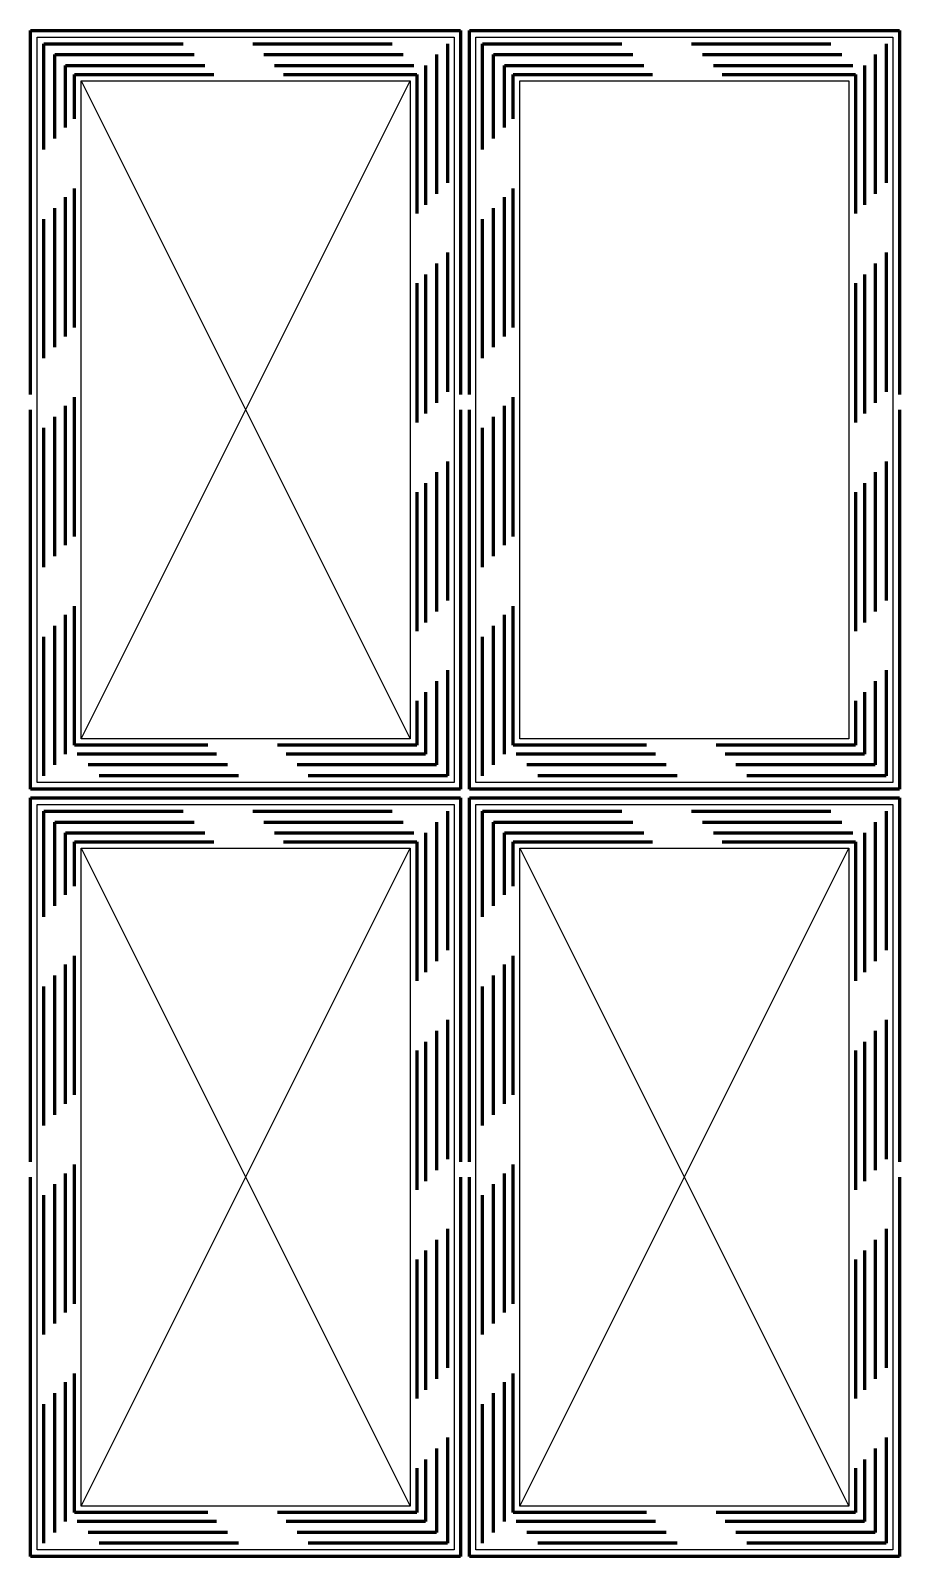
# Model space of a CAD drawing. Header units: millimetres. Extents: x 9.7 to 49.3, y 9.7 to 79.3.
import ezdxf

# ---------------------------------------------------------------- set-up
doc = ezdxf.new("R2010")
doc.units = ezdxf.units.MM
doc.linetypes.add('DASHED2', pattern=[9.525, 6.35, -3.175])
doc.layers.get('0').update_dxf_attribs({"linetype": 'CONTINUOUS', "lineweight": 25, "true_color": 0x000000})
for name, color, linetype, lineweight, true_color in [('gumb', 7, 'CONTINUOUS', 25, 0x000000), ('gumb_izlaz', 214, 'CONTINUOUS', 60, 0x800080), ('gumb_okvir', 1, 'CONTINUOUS', 25, 0xff0000), ('gumb_van', 252, 'DASHED2', 60, 0xa0a0a4), ('gumbi_pock', 54, 'DASHED2', 60, 0x808000)]:
    doc.layers.add(name, color=color, linetype=linetype, lineweight=lineweight, true_color=true_color)

msp = doc.modelspace()

# ---------------------------------------------------------------- linework, layer by layer
for p, q in [((12, 47), (27, 77)), ((12, 77), (27, 47)), ((12, 12), (27, 42)), ((12, 42), (27, 12)), ((32, 12), (47, 42)), ((32, 42), (47, 12))]:
    msp.add_line(p, q)
at = {"layer": 'gumb'}
for p, q in [((12, 47), (12, 77)), ((12, 77), (27, 77)), ((27, 77), (27, 62)), ((32, 47), (32, 77)), ((32, 77), (47, 77)), ((47, 77), (47, 47)), ((27, 62), (27, 47)), ((27, 47), (12, 47)), ((47, 47), (32, 47)), ((12, 12), (12, 42)), ((12, 42), (27, 42)), ((27, 42), (27, 12)), ((32, 12), (32, 42)), ((32, 42), (47, 42)), ((47, 42), (47, 12)), ((27, 12), (12, 12)), ((47, 12), (32, 12))]:
    msp.add_line(p, q, dxfattribs=at)
at = {"layer": 'gumb_izlaz'}
for p, q in [((9.7, 79.3), (29.3, 79.3)), ((9.7, 62.7), (9.7, 79.3)), ((29.3, 79.3), (29.3, 62.7)), ((29.7, 79.3), (49.3, 79.3)), ((29.7, 62.7), (29.7, 79.3)), ((49.3, 79.3), (49.3, 62.7)), ((9.7, 44.7), (9.7, 62)), ((29.3, 62), (29.3, 44.7)), ((29.7, 44.7), (29.7, 62)), ((49.3, 62), (49.3, 44.7)), ((29.3, 44.7), (9.7, 44.7)), ((49.3, 44.7), (29.7, 44.7)), ((9.7, 44.3), (29.3, 44.3)), ((9.7, 27.7), (9.7, 44.3)), ((29.3, 44.3), (29.3, 27.7)), ((29.7, 44.3), (49.3, 44.3)), ((29.7, 27.7), (29.7, 44.3)), ((49.3, 44.3), (49.3, 27.7)), ((9.7, 9.7), (9.7, 27)), ((29.3, 27), (29.3, 9.7)), ((29.7, 9.7), (29.7, 27)), ((49.3, 27), (49.3, 9.7)), ((29.3, 9.7), (9.7, 9.7)), ((49.3, 9.7), (29.7, 9.7))]:
    msp.add_line(p, q, dxfattribs=at)
at = {"layer": 'gumb_okvir'}
for p, q in [((10, 79), (29, 79)), ((10, 45), (10, 79)), ((29, 79), (29, 45)), ((30, 79), (49, 79)), ((30, 45), (30, 79)), ((30, 79), (49, 79)), ((30, 45), (30, 79)), ((49, 79), (49, 45)), ((49, 79), (49, 45)), ((29, 45), (10, 45)), ((49, 45), (30, 45)), ((49, 45), (30, 45)), ((10, 44), (29, 44)), ((10, 10), (10, 44)), ((10, 44), (29, 44)), ((10, 10), (10, 44)), ((29, 44), (29, 10)), ((29, 44), (29, 10)), ((30, 44), (49, 44)), ((30, 10), (30, 44)), ((30, 44), (49, 44)), ((30, 10), (30, 44)), ((30, 44), (49, 44)), ((30, 10), (30, 44)), ((30, 44), (49, 44)), ((30, 10), (30, 44)), ((49, 44), (49, 10)), ((49, 44), (49, 10)), ((49, 44), (49, 10)), ((49, 44), (49, 10)), ((29, 10), (10, 10)), ((29, 10), (10, 10)), ((49, 10), (30, 10)), ((49, 10), (30, 10)), ((49, 10), (30, 10)), ((49, 10), (30, 10))]:
    msp.add_line(p, q, dxfattribs=at)
at = {"layer": 'gumb_van'}
for p, q in [((9.7, 44.7), (9.7, 79.3)), ((9.7, 79.3), (29.3, 79.3)), ((29.3, 79.3), (29.3, 44.7)), ((29.7, 44.7), (29.7, 79.3)), ((29.7, 79.3), (49.3, 79.3)), ((49.3, 79.3), (49.3, 44.7)), ((29.3, 44.7), (9.7, 44.7)), ((49.3, 44.7), (29.7, 44.7)), ((9.7, 9.7), (9.7, 44.3)), ((9.7, 44.3), (29.3, 44.3)), ((29.3, 44.3), (29.3, 9.7)), ((29.7, 9.7), (29.7, 44.3)), ((29.7, 44.3), (49.3, 44.3)), ((49.3, 44.3), (49.3, 9.7)), ((29.3, 9.7), (9.7, 9.7)), ((49.3, 9.7), (29.7, 9.7))]:
    msp.add_line(p, q, dxfattribs=at)
at = {"layer": 'gumbi_pock'}
for p, q in [((10.3, 45.3), (10.3, 78.7)), ((10.3, 78.7), (28.7, 78.7)), ((28.7, 78.7), (28.7, 45.3)), ((30.3, 45.3), (30.3, 78.7)), ((30.3, 78.7), (48.7, 78.7)), ((48.7, 78.7), (48.7, 45.3)), ((10.8, 45.8), (10.8, 78.2)), ((10.8, 78.2), (28.2, 78.2)), ((28.2, 78.2), (28.2, 45.8)), ((30.8, 45.8), (30.8, 78.2)), ((30.8, 78.2), (48.2, 78.2)), ((48.2, 78.2), (48.2, 45.8)), ((11.3, 46.3), (11.3, 77.7)), ((11.3, 77.7), (27.7, 77.7)), ((11.7, 46.7), (11.7, 77.3)), ((11.7, 77.3), (27.3, 77.3)), ((27.3, 77.3), (27.3, 46.7)), ((27.7, 77.7), (27.7, 46.3)), ((31.3, 46.3), (31.3, 77.7)), ((31.3, 77.7), (47.7, 77.7)), ((31.7, 46.7), (31.7, 77.3)), ((31.7, 77.3), (47.3, 77.3)), ((47.3, 77.3), (47.3, 46.7)), ((47.7, 77.7), (47.7, 46.3)), ((27.3, 46.7), (11.7, 46.7)), ((47.3, 46.7), (31.7, 46.7)), ((27.7, 46.3), (11.3, 46.3)), ((47.7, 46.3), (31.3, 46.3)), ((28.7, 45.3), (10.3, 45.3)), ((28.2, 45.8), (10.8, 45.8)), ((48.7, 45.3), (30.3, 45.3)), ((48.2, 45.8), (30.8, 45.8)), ((10.3, 10.3), (10.3, 43.7)), ((10.3, 43.7), (28.7, 43.7)), ((10.8, 10.8), (10.8, 43.2)), ((10.8, 43.2), (28.2, 43.2)), ((28.2, 43.2), (28.2, 10.8)), ((28.7, 43.7), (28.7, 10.3)), ((30.3, 10.3), (30.3, 43.7)), ((30.3, 43.7), (48.7, 43.7)), ((30.8, 10.8), (30.8, 43.2)), ((30.8, 43.2), (48.2, 43.2)), ((48.2, 43.2), (48.2, 10.8)), ((48.7, 43.7), (48.7, 10.3)), ((11.3, 11.3), (11.3, 42.7)), ((11.3, 42.7), (27.7, 42.7)), ((27.7, 42.7), (27.7, 11.3)), ((31.3, 11.3), (31.3, 42.7)), ((31.3, 42.7), (47.7, 42.7)), ((47.7, 42.7), (47.7, 11.3)), ((11.7, 11.7), (11.7, 42.3)), ((11.7, 42.3), (27.3, 42.3)), ((27.3, 42.3), (27.3, 11.7)), ((31.7, 11.7), (31.7, 42.3)), ((31.7, 42.3), (47.3, 42.3)), ((47.3, 42.3), (47.3, 11.7)), ((27.7, 11.3), (11.3, 11.3)), ((27.3, 11.7), (11.7, 11.7)), ((47.7, 11.3), (31.3, 11.3)), ((47.3, 11.7), (31.7, 11.7)), ((28.2, 10.8), (10.8, 10.8)), ((48.2, 10.8), (30.8, 10.8)), ((28.7, 10.3), (10.3, 10.3)), ((48.7, 10.3), (30.3, 10.3))]:
    msp.add_line(p, q, dxfattribs=at)

doc.saveas('drawing.dxf')
